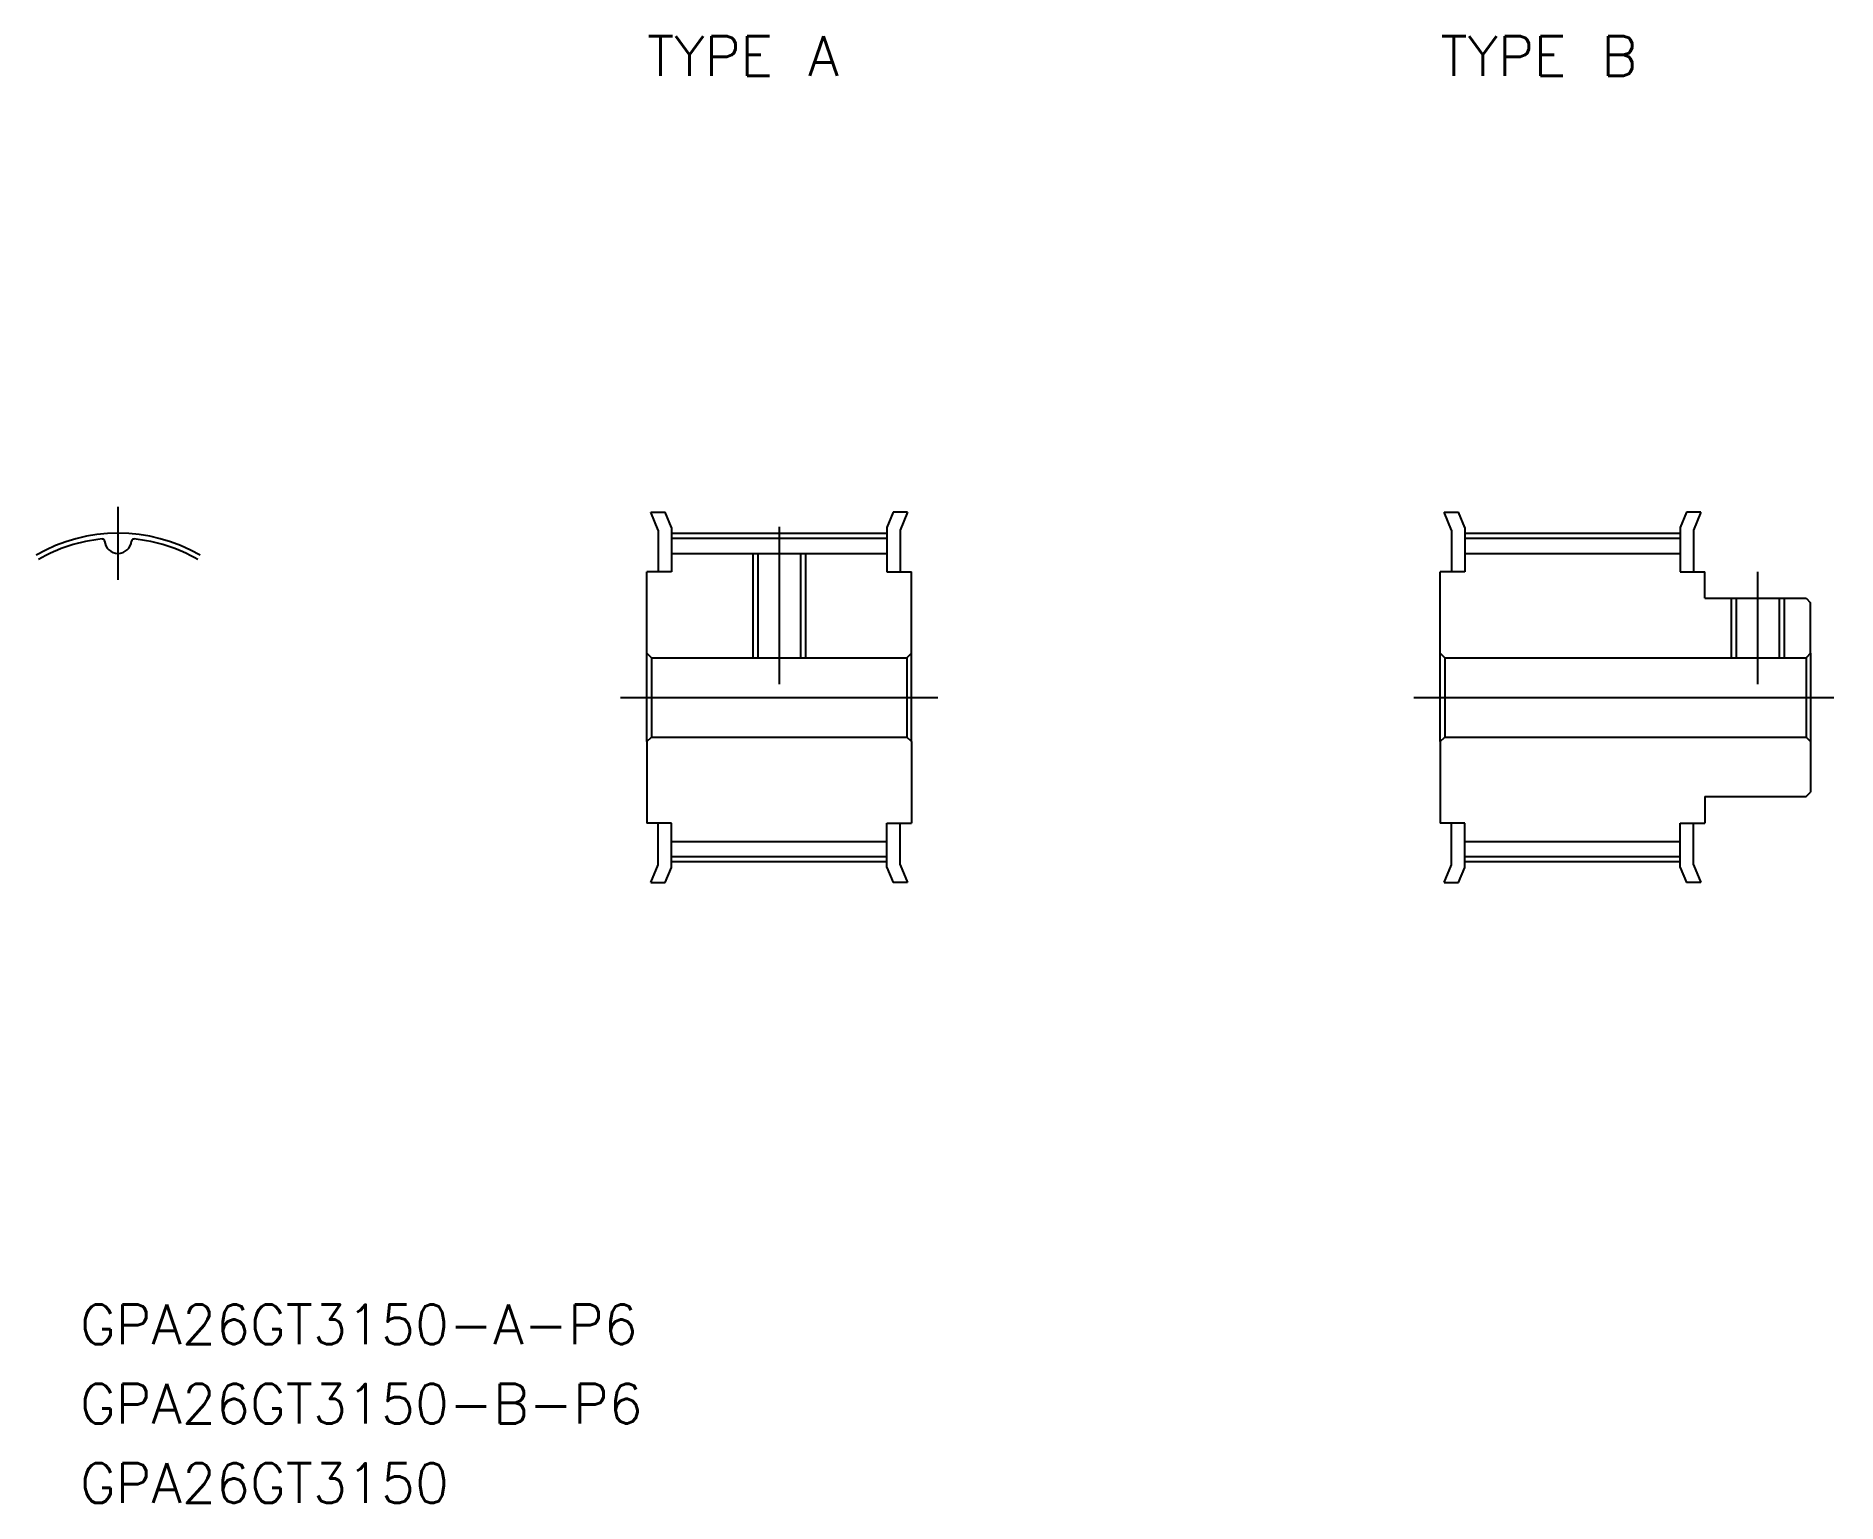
# Model space of a CAD drawing. Extents: x -6 to 130, y -61 to 50.
import ezdxf

# ---------------------------------------------------------------- set-up
doc = ezdxf.new("R2010")
doc.units = 0
doc.linetypes.add('CENTER', pattern=[50.8, 31.75, -6.35, 6.35, -6.35])
doc.layers.get('0').update_dxf_attribs({"linetype": 'CONTINUOUS'})
doc.layers.add('CENTER', color=1, linetype='CONTINUOUS')
doc.styles.get("Standard").update_dxf_attribs({"font": 'txt.shx', "height": 3, "bigfont": 'bigfont.shx'})

msp = doc.modelspace()

# ---------------------------------------------------------------- linework, layer by layer
at = {"color": 7, "linetype": 'CONTINUOUS'}
for p, q in [((40.3, 14), (41.38, 14)), ((40.85, 12.65), (40.3, 14)), ((41.85, 12.85), (41.38, 14)), ((58.62, 14), (58.15, 12.85)), ((59.7, 14), (58.62, 14)), ((59.7, 14), (59.15, 12.65)), ((100.3, 14), (101.38, 14)), ((100.85, 12.65), (100.3, 14)), ((101.85, 12.85), (101.38, 14)), ((118.62, 14), (118.15, 12.85)), ((119.7, 14), (118.62, 14)), ((119.7, 14), (119.15, 12.65)), ((40.85, 12.65), (40.85, 9.5)), ((41.85, 12.85), (41.85, 9.5)), ((58.15, 12.85), (58.15, 9.5)), ((59.15, 12.65), (59.15, 9.5)), ((100.85, 12.65), (100.85, 9.5)), ((101.85, 12.85), (101.85, 9.5)), ((118.15, 12.85), (118.15, 9.5)), ((119.15, 12.65), (119.15, 9.5)), ((41.85, 12.04), (58.15, 12.04)), ((101.85, 12.04), (118.15, 12.04)), ((41.85, 10.89), (58.15, 10.89)), ((48.38, 10.89), (48.38, 3)), ((51.62, 10.89), (51.62, 3)), ((101.85, 10.89), (118.15, 10.89)), ((40, 3.34), (40, 9.5)), ((41.85, 9.5), (40, 9.5)), ((58.15, 9.5), (60, 9.5)), ((60, 3.34), (60, 9.5)), ((100, 3.34), (100, 9.5)), ((101.85, 9.5), (100, 9.5)), ((118.15, 9.5), (120, 9.5)), ((120, 7.5), (120, 9.5)), ((120, 7.5), (127.66, 7.5)), ((122.38, 7.5), (122.38, 3)), ((125.62, 7.5), (125.62, 3)), ((127.66, 7.5), (128, 7.16)), ((128, 3.34), (128, 7.16)), ((40, -3.34), (40, 3.34)), ((40, 3.34), (40.34, 3)), ((40.34, 3), (59.66, 3)), ((40.34, 3), (40.34, -3)), ((60, 3.34), (59.66, 3)), ((59.66, 3), (59.66, -3)), ((60, -3.34), (60, 3.34)), ((100, -3.34), (100, 3.34)), ((100, 3.34), (100.34, 3)), ((100.34, 3), (127.66, 3)), ((100.34, 3), (100.34, -3)), ((128, 3.34), (127.66, 3)), ((127.66, 3), (127.66, -3)), ((128, 3.34), (128, -3.34)), ((40, -3.34), (40.34, -3)), ((40, -3.34), (40, -9.5)), ((40.34, -3), (59.66, -3)), ((60, -3.34), (59.66, -3)), ((60, -3.34), (60, -9.5)), ((100, -3.34), (100.34, -3)), ((100, -3.34), (100, -9.5)), ((100.34, -3), (127.66, -3)), ((128, -3.34), (127.66, -3)), ((128, -3.34), (128, -7.16)), ((120, -7.5), (120, -9.5)), ((120, -7.5), (127.66, -7.5)), ((127.66, -7.5), (128, -7.16)), ((41.85, -9.5), (40, -9.5)), ((40.85, -12.65), (40.85, -9.5)), ((41.85, -12.85), (41.85, -9.5)), ((58.15, -9.5), (60, -9.5)), ((58.15, -12.85), (58.15, -9.5)), ((59.15, -12.65), (59.15, -9.5)), ((101.85, -9.5), (100, -9.5)), ((100.85, -12.65), (100.85, -9.5)), ((101.85, -12.85), (101.85, -9.5)), ((118.15, -9.5), (120, -9.5)), ((118.15, -12.85), (118.15, -9.5)), ((119.15, -12.65), (119.15, -9.5)), ((41.85, -10.89), (58.15, -10.89)), ((101.85, -10.89), (118.15, -10.89)), ((41.85, -12.04), (58.15, -12.04)), ((101.85, -12.04), (118.15, -12.04)), ((40.3, -14), (40.85, -12.65)), ((41.38, -14), (41.85, -12.85)), ((58.15, -12.85), (58.62, -14)), ((59.15, -12.65), (59.7, -14)), ((100.3, -14), (100.85, -12.65)), ((101.38, -14), (101.85, -12.85)), ((118.15, -12.85), (118.62, -14)), ((119.15, -12.65), (119.7, -14)), ((40.3, -14), (41.38, -14)), ((59.7, -14), (58.62, -14)), ((100.3, -14), (101.38, -14)), ((119.7, -14), (118.62, -14))]:
    msp.add_line(p, q, dxfattribs=at)
at = {"color": 3, "linetype": 'CONTINUOUS'}
for p, q in [((48, 10.89), (48, 3)), ((52, 10.89), (52, 3)), ((122, 7.5), (122, 3)), ((126, 7.5), (126, 3))]:
    msp.add_line(p, q, dxfattribs=at)
at = {"color": 7, "linetype": 'CONTINUOUS'}
for centre, radius, start, end in [((0, 0), 12.04, 95.7628, 120), ((-1.19, 11.8), 0.171, 5.6074, 95.7628), ((0, 11.92), 1.03, 185.6074, 354.3926), ((1.19, 11.8), 0.171, 84.2372, 174.3926), ((0, 0), 12.04, 60, 84.2372)]:
    msp.add_arc(centre, radius, start, end, dxfattribs=at)
at = {"layer": 'CENTER', "color": 1, "linetype": 'CENTER'}
for p, q in [((0, 8.89), (0, 14.41)), ((41.85, 12.41), (58.15, 12.41)), ((50, 12.89), (50, 1)), ((101.85, 12.41), (118.15, 12.41)), ((124, 9.5), (124, 1)), ((38, 0), (62, 0)), ((98, 0), (130, 0)), ((41.85, -12.41), (58.15, -12.41)), ((101.85, -12.41), (118.15, -12.41))]:
    msp.add_line(p, q, dxfattribs=at)
msp.add_arc((0, 0), 12.41, 60, 120, dxfattribs=at)

# ---------------------------------------------------------------- texts
at = {"color": 7, "linetype": 'CONTINUOUS'}
for s, p in [('TYPE A', (40, 47)), ('TYPE B', (100, 47)), ('GPA26GT3150-A-P6', (-2.88, -48.9)), ('GPA26GT3150-B-P6', (-2.88, -54.9)), ('GPA26GT3150', (-2.88, -60.9))]:
    msp.add_text(s, height=3, dxfattribs=at).set_placement(p)

doc.saveas('drawing.dxf')
